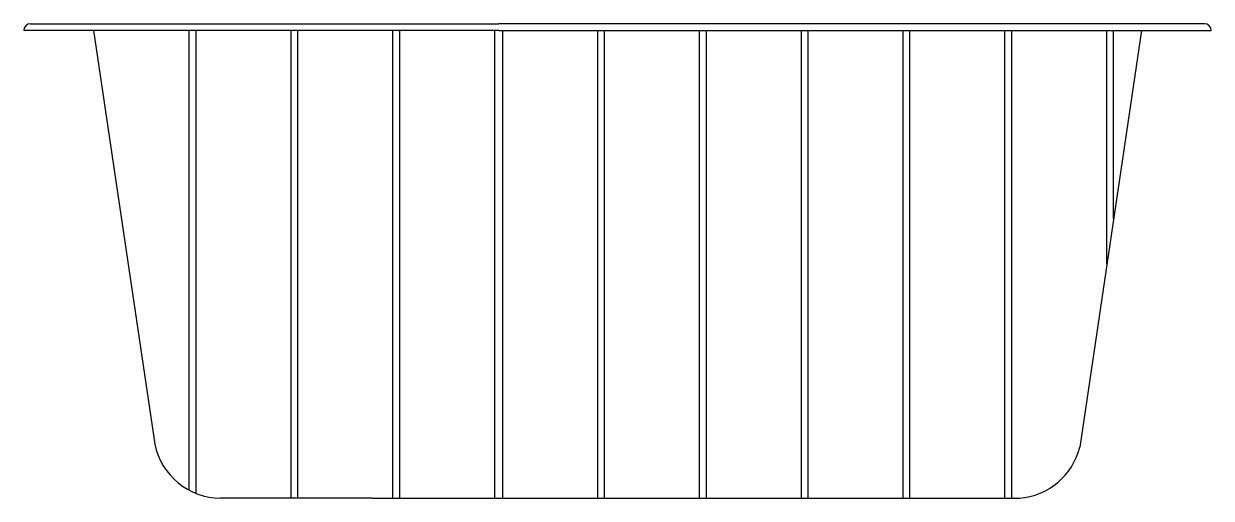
# Model space of a CAD drawing. Extents: x -1092.61 to -1089.11, y 418.77 to 420.17.
import ezdxf

# ---------------------------------------------------------------- set-up
doc = ezdxf.new("R2010")
doc.units = 0
doc.header["$LTSCALE"] = 10
doc.header["$MEASUREMENT"] = 0
doc.layers.add('Piscinas_Fibratec', color=4, linetype='CONTINUOUS')

msp = doc.modelspace()

# ---------------------------------------------------------------- linework, layer by layer
at = {"layer": 'Piscinas_Fibratec', "color": 2}
for p, q in [((-1092.4105, 420.1534), (-1092.6135, 420.1534)), ((-1092.5935, 420.1734), (-1092.4135, 420.1734)), ((-1092.4135, 420.1734), (-1091.2135, 420.1734)), ((-1091.2135, 420.1534), (-1092.4105, 420.1534)), ((-1091.0135, 420.1734), (-1091.2135, 420.1734)), ((-1091.2135, 420.1534), (-1091.0135, 420.1534)), ((-1090.5135, 420.1734), (-1091.0135, 420.1734)), ((-1091.0135, 420.1534), (-1090.5135, 420.1534)), ((-1089.3135, 420.1734), (-1090.5135, 420.1734)), ((-1090.5135, 420.1534), (-1089.3164, 420.1534)), ((-1089.3164, 420.1534), (-1089.1135, 420.1534)), ((-1089.1335, 420.1734), (-1089.3135, 420.1734))]:
    msp.add_line(p, q, dxfattribs=at)
at = {"layer": 'Piscinas_Fibratec'}
for p, q in [((-1092.4076, 420.1534), (-1092.2271, 418.9332)), ((-1089.3194, 420.1534), (-1089.5012, 418.9242)), ((-1091.5864, 418.7734), (-1092.0335, 418.7734)), ((-1091.5864, 418.7734), (-1089.679, 418.7734))]:
    msp.add_line(p, q, dxfattribs=at)
at = {"layer": 'Piscinas_Fibratec', "color": 1}
for p, q in [((-1092.1255, 418.7971), (-1092.1255, 420.1534)), ((-1092.1055, 418.7877), (-1092.1055, 420.1534)), ((-1091.8255, 418.7734), (-1091.8255, 420.1534)), ((-1091.8055, 418.7734), (-1091.8055, 420.1534)), ((-1091.5255, 418.7734), (-1091.5255, 420.1534)), ((-1091.5055, 418.7734), (-1091.5055, 420.1534)), ((-1091.2255, 418.7734), (-1091.2255, 420.1534)), ((-1091.2014, 418.7734), (-1091.2014, 420.1534)), ((-1090.9214, 418.7734), (-1090.9214, 420.1534)), ((-1090.9014, 418.7734), (-1090.9014, 420.1534)), ((-1090.6214, 418.7734), (-1090.6214, 420.1534)), ((-1090.6014, 418.7734), (-1090.6014, 420.1534)), ((-1090.3214, 418.7734), (-1090.3214, 420.1534)), ((-1090.3014, 418.7734), (-1090.3014, 420.1534)), ((-1090.0214, 418.7734), (-1090.0214, 420.1534)), ((-1090.0014, 418.7734), (-1090.0014, 420.1534)), ((-1089.7214, 418.7734), (-1089.7214, 420.1534)), ((-1089.7014, 418.7734), (-1089.7014, 420.1534)), ((-1089.4214, 419.4636), (-1089.4214, 420.1534)), ((-1089.4014, 419.5989), (-1089.4014, 420.1534))]:
    msp.add_line(p, q, dxfattribs=at)
at = {"layer": 'Piscinas_Fibratec', "color": 2}
for centre, start, end in [((-1092.5935, 420.1534), 90, 180), ((-1089.1335, 420.1534), 0, 90)]:
    msp.add_arc(centre, 0.02, start, end, dxfattribs=at)
at = {"layer": 'Piscinas_Fibratec'}
for centre, start, end in [((-1092.0312, 418.9734), 191.5937, 269.3286), ((-1089.6952, 418.9728), 274.6401, 345.9563)]:
    msp.add_arc(centre, 0.2, start, end, dxfattribs=at)

doc.saveas('drawing.dxf')
